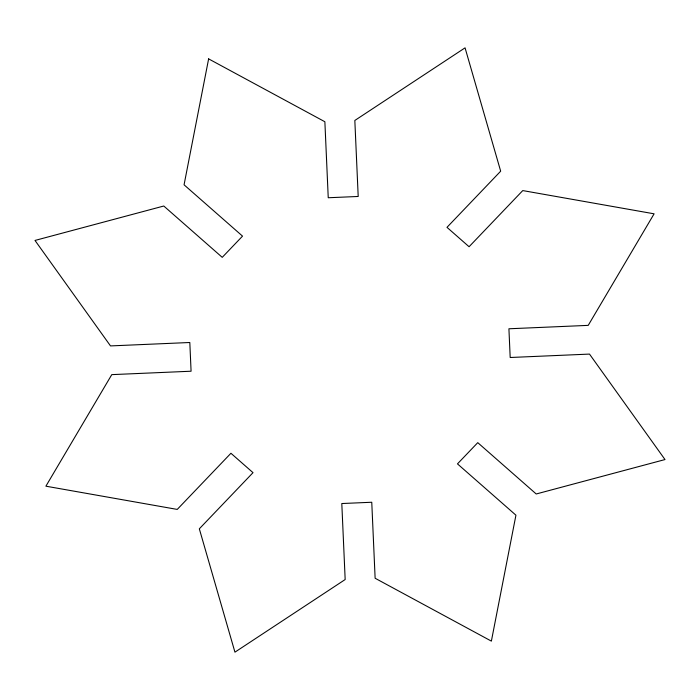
<?xml version="1.0" encoding="UTF-8"?>
<svg xmlns="http://www.w3.org/2000/svg" width="700" height="700" viewBox="0 0 700 700"><rect width="100%" height="100%" fill="white"/><g stroke="black" fill="none" stroke-linecap="round" stroke-linejoin="round"><path stroke-width="1.05" d="M208.626 58.879L184.065 184.809L242.532 236.127L222.241 257.346L163.782 206.019L35 240.441L110.504 345.914L189.814 342.501L191.082 371.219L111.781 374.631L45.894 486.185L177.24 509.416L230.93 453.267L253.015 472.657L199.325 528.815L234.938 652.155L345.17 579.539L341.801 503.536L371.761 502.25L375.13 578.253L491.374 641.121L515.935 515.191L457.468 463.873L477.759 442.654L536.218 493.981L665 459.559L589.496 354.086L510.186 357.499L508.918 328.781L588.219 325.369L654.106 213.815L522.76 190.584L469.07 246.733L446.985 227.343L500.675 171.185L465.062 47.845L354.83 120.461L358.199 196.464L328.239 197.75L324.87 121.747L208.626 58.879"/></g></svg>
